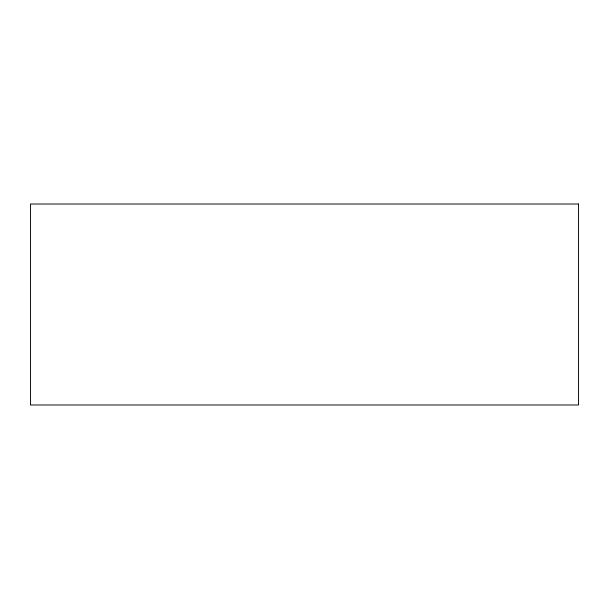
<?xml version="1.0" encoding="UTF-8"?>
<svg xmlns="http://www.w3.org/2000/svg" width="609" height="609" viewBox="0 0 609 609"><rect width="100%" height="100%" fill="white"/><g stroke="black" fill="none" stroke-linecap="round" stroke-linejoin="round"><path stroke-width="0.91" d="M578.55 204.015L30.45 204.015L30.45 404.985L578.55 404.985L578.55 204.015"/></g></svg>
